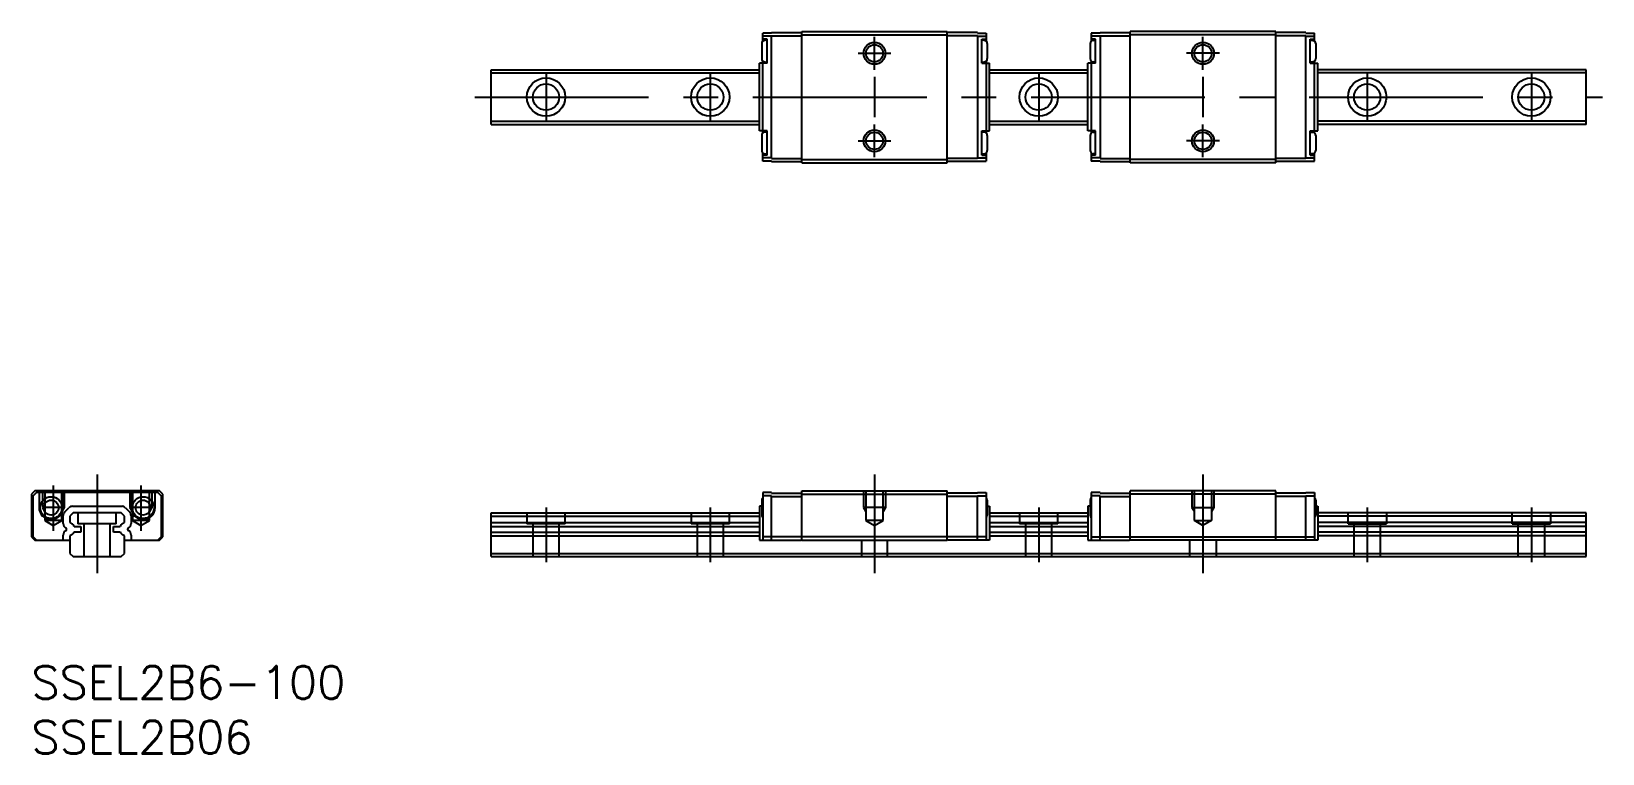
# Model space of a CAD drawing. Extents: x 0 to 144, y -8 to 58.
import ezdxf

# ---------------------------------------------------------------- set-up
doc = ezdxf.new("R2010")
doc.units = 0
doc.header["$LTSCALE"] = 0.5
doc.linetypes.add('CENTER', pattern=[50.8, 31.75, -6.35, 6.35, -6.35])
doc.linetypes.add('DASHED', pattern=[19.05, 12.7, -6.35])
for name, color, linetype in [('MSM_CENTER', 1, 'CENTER'), ('MSM_CONTINUOUS', 7, 'CONTINUOUS'), ('MSM_DASHED', 4, 'DASHED'), ('MSM_NARROW', 5, 'CONTINUOUS'), ('MSM_PART_NUMBER', 7, 'CONTINUOUS')]:
    doc.layers.add(name, color=color, linetype=linetype)
doc.styles.get("Standard").update_dxf_attribs({"font": 'txt.shx', "height": 1, "bigfont": 'bigfont.shx'})

# ---------------------------------------------------------------- blocks, each defined once
blk = doc.blocks.new('*U3')
at = {"layer": 'MSM_PART_NUMBER'}
blk.add_text('SSEL2B6-100', height=3, dxfattribs=at).set_placement((0, -3))
blk = doc.blocks.new('*U4')
at = {"layer": 'MSM_PART_NUMBER'}
blk.add_text('SSEL2B06', height=3, dxfattribs=at).set_placement((0, -8))

msp = doc.modelspace()

# ---------------------------------------------------------------- linework, layer by layer
at = {"layer": 'MSM_CENTER'}
for p, q in [((77, 54.5), (77, 57.5)), ((107, 54.5), (107, 57.5)), ((75.5, 56), (78.5, 56)), ((108.5, 56), (105.5, 56)), ((47, 54.25), (47, 49.75)), ((62, 54.25), (62, 49.75)), ((77, 53.84), (77, 50.16)), ((92, 54.25), (92, 49.75)), ((107, 53.84), (107, 50.16)), ((122, 54.25), (122, 49.75)), ((137, 54.25), (137, 49.75)), ((40.5, 52), (143.5, 52)), ((77, 46.5), (77, 49.5)), ((107, 46.5), (107, 49.5)), ((75.5, 48), (78.5, 48)), ((108.5, 48), (105.5, 48)), ((6, 17.5), (6, 8.5)), ((77, 17.5), (77, 8.5)), ((107, 17.5), (107, 8.5)), ((2, 16.5), (2, 12.35)), ((10, 16.5), (10, 12.35)), ((47, 14.5), (47, 9.5)), ((62, 14.5), (62, 9.5)), ((92, 14.5), (92, 9.5)), ((122, 14.5), (122, 9.5)), ((137, 14.5), (137, 9.5))]:
    msp.add_line(p, q, dxfattribs=at)
at = {"layer": 'MSM_CONTINUOUS'}
for p, q in [((66.8, 57.1), (66.8, 57.85)), ((67.6, 57.85), (66.8, 57.85)), ((67.6, 57.55), (66.8, 57.55)), ((67.6, 57.9), (70.35, 57.9)), ((67.6, 57.85), (67.6, 57.9)), ((67.6, 46.4), (67.6, 57.6)), ((67.6, 57.6), (70.35, 57.6)), ((70.35, 58), (83.65, 58)), ((70.35, 46), (70.35, 58)), ((70.35, 57.7), (83.65, 57.7)), ((83.65, 46), (83.65, 58)), ((86.4, 57.9), (83.65, 57.9)), ((86.4, 57.6), (83.65, 57.6)), ((86.4, 57.85), (86.4, 57.9)), ((86.4, 57.85), (87.2, 57.85)), ((86.4, 57.6), (86.4, 46.4)), ((86.4, 57.55), (87.2, 57.55)), ((87.2, 57.85), (87.2, 57.1)), ((96.8, 57.85), (96.8, 57.1)), ((97.6, 57.85), (96.8, 57.85)), ((97.6, 57.55), (96.8, 57.55)), ((97.6, 57.85), (97.6, 57.9)), ((97.6, 57.9), (100.35, 57.9)), ((97.6, 57.6), (100.35, 57.6)), ((97.6, 57.6), (97.6, 46.4)), ((100.35, 46), (100.35, 58)), ((113.65, 58), (100.35, 58)), ((113.65, 57.7), (100.35, 57.7)), ((113.65, 46), (113.65, 58)), ((116.4, 57.9), (113.65, 57.9)), ((116.4, 57.6), (113.65, 57.6)), ((116.4, 57.85), (116.4, 57.9)), ((116.4, 57.85), (117.2, 57.85)), ((116.4, 46.4), (116.4, 57.6)), ((116.4, 57.55), (117.2, 57.55)), ((117.2, 57.1), (117.2, 57.85)), ((66.7, 56.88), (66.7, 55.52)), ((67.2, 57.3), (66.8, 57.3)), ((67.2, 57.2), (66.97, 57.18)), ((67.2, 55.1), (67.2, 57.3)), ((86.8, 55.1), (86.8, 57.3)), ((86.8, 57.3), (87.2, 57.3)), ((87.03, 57.18), (86.8, 57.2)), ((87.3, 56.88), (87.3, 55.52)), ((96.7, 56.88), (96.7, 55.52)), ((97.2, 57.3), (96.8, 57.3)), ((96.97, 57.18), (97.2, 57.2)), ((97.2, 55.1), (97.2, 57.3)), ((116.8, 57.3), (117.2, 57.3)), ((116.8, 55.1), (116.8, 57.3)), ((116.8, 57.2), (117.03, 57.18)), ((117.3, 56.88), (117.3, 55.52)), ((66.8, 55.1), (66.5, 55.1)), ((66.5, 48.9), (66.5, 55.1)), ((66.8, 48.7), (66.8, 55.3)), ((67.2, 55.1), (66.8, 55.1)), ((66.97, 55.22), (67.2, 55.2)), ((86.8, 55.2), (87.03, 55.22)), ((86.8, 55.1), (87.2, 55.1)), ((87.2, 55.3), (87.2, 48.7)), ((87.2, 55.1), (87.5, 55.1)), ((87.5, 48.9), (87.5, 55.1)), ((96.8, 55.1), (96.5, 55.1)), ((96.5, 48.9), (96.5, 55.1)), ((96.8, 55.3), (96.8, 48.7)), ((97.2, 55.1), (96.8, 55.1)), ((97.2, 55.2), (96.97, 55.22)), ((117.03, 55.22), (116.8, 55.2)), ((116.8, 55.1), (117.2, 55.1)), ((117.2, 48.7), (117.2, 55.3)), ((117.2, 55.1), (117.5, 55.1)), ((117.5, 48.9), (117.5, 55.1)), ((42, 54.5), (66.5, 54.5)), ((42, 49.5), (42, 54.5)), ((42, 54.2), (66.5, 54.2)), ((87.5, 54.5), (96.5, 54.5)), ((87.5, 54.2), (96.5, 54.2)), ((142, 54.5), (117.5, 54.5)), ((142, 54.2), (117.5, 54.2)), ((142, 49.5), (142, 54.5)), ((42, 49.8), (66.5, 49.8)), ((42, 49.5), (66.5, 49.5)), ((66.8, 48.9), (66.5, 48.9)), ((67.2, 48.9), (66.8, 48.9)), ((67.2, 48.8), (66.97, 48.78)), ((67.2, 46.7), (67.2, 48.9)), ((86.8, 46.7), (86.8, 48.9)), ((86.8, 48.9), (87.2, 48.9)), ((87.03, 48.78), (86.8, 48.8)), ((87.2, 48.9), (87.5, 48.9)), ((87.5, 49.8), (96.5, 49.8)), ((87.5, 49.5), (96.5, 49.5)), ((96.8, 48.9), (96.5, 48.9)), ((97.2, 48.9), (96.8, 48.9)), ((96.97, 48.78), (97.2, 48.8)), ((97.2, 46.7), (97.2, 48.9)), ((116.8, 48.9), (117.2, 48.9)), ((116.8, 46.7), (116.8, 48.9)), ((116.8, 48.8), (117.03, 48.78)), ((117.2, 48.9), (117.5, 48.9)), ((142, 49.8), (117.5, 49.8)), ((142, 49.5), (117.5, 49.5)), ((66.7, 48.48), (66.7, 47.12)), ((87.3, 48.48), (87.3, 47.12)), ((96.7, 48.48), (96.7, 47.12)), ((117.3, 48.48), (117.3, 47.12)), ((66.8, 46.15), (66.8, 46.9)), ((67.2, 46.7), (66.8, 46.7)), ((67.6, 46.45), (66.8, 46.45)), ((67.6, 46.15), (66.8, 46.15)), ((66.97, 46.82), (67.2, 46.8)), ((67.6, 46.4), (70.35, 46.4)), ((67.6, 46.1), (67.6, 46.15)), ((67.6, 46.1), (70.35, 46.1)), ((70.35, 46.3), (83.65, 46.3)), ((70.35, 46), (83.65, 46)), ((86.4, 46.4), (83.65, 46.4)), ((86.4, 46.1), (83.65, 46.1)), ((86.4, 46.45), (87.2, 46.45)), ((86.4, 46.1), (86.4, 46.15)), ((86.4, 46.15), (87.2, 46.15)), ((86.8, 46.8), (87.03, 46.82)), ((86.8, 46.7), (87.2, 46.7)), ((87.2, 46.9), (87.2, 46.15)), ((96.8, 46.9), (96.8, 46.15)), ((97.2, 46.7), (96.8, 46.7)), ((97.6, 46.45), (96.8, 46.45)), ((97.6, 46.15), (96.8, 46.15)), ((97.2, 46.8), (96.97, 46.82)), ((97.6, 46.4), (100.35, 46.4)), ((97.6, 46.1), (97.6, 46.15)), ((97.6, 46.1), (100.35, 46.1)), ((113.65, 46.3), (100.35, 46.3)), ((113.65, 46), (100.35, 46)), ((116.4, 46.4), (113.65, 46.4)), ((116.4, 46.1), (113.65, 46.1)), ((116.4, 46.45), (117.2, 46.45)), ((116.4, 46.15), (117.2, 46.15)), ((116.4, 46.1), (116.4, 46.15)), ((117.03, 46.82), (116.8, 46.8)), ((116.8, 46.7), (117.2, 46.7)), ((117.2, 46.15), (117.2, 46.9)), ((0.3, 16), (0, 15.7)), ((0.45, 15.85), (0.1, 15.5)), ((11.7, 16), (0.3, 16)), ((11.55, 15.85), (0.45, 15.85)), ((0.7, 15.85), (0.7, 14.48)), ((2.9, 14.48), (2.9, 15.85)), ((9.1, 15.85), (9.1, 14.48)), ((11.3, 14.48), (11.3, 15.85)), ((11.9, 15.5), (11.55, 15.85)), ((12, 15.7), (11.7, 16)), ((66.8, 15.85), (66.8, 11.5)), ((67.6, 15.85), (66.8, 15.85)), ((67.6, 15.8), (67.6, 15.85)), ((67.6, 15.8), (70.35, 15.8)), ((70.35, 11.5), (70.35, 16)), ((70.35, 16), (83.65, 16)), ((83.65, 11.5), (83.65, 16)), ((86.4, 15.8), (83.65, 15.8)), ((86.4, 15.85), (87.2, 15.85)), ((86.4, 15.85), (86.4, 15.8)), ((87.2, 15.85), (87.2, 11.5)), ((96.8, 15.85), (96.8, 11.5)), ((97.6, 15.85), (96.8, 15.85)), ((97.6, 15.85), (97.6, 15.8)), ((97.6, 15.8), (100.35, 15.8)), ((100.35, 11.5), (100.35, 16)), ((113.65, 16), (100.35, 16)), ((113.65, 11.5), (113.65, 16)), ((116.4, 15.8), (113.65, 15.8)), ((116.4, 15.8), (116.4, 15.85)), ((116.4, 15.85), (117.2, 15.85)), ((117.2, 15.85), (117.2, 11.5)), ((0, 15.7), (0, 11.8)), ((0.1, 15.5), (0.1, 11.8)), ((0.15, 11.8), (0.15, 15.55)), ((3.04, 14.09), (3.41, 14.46)), ((3.75, 14.6), (8.25, 14.6)), ((8.59, 14.46), (8.96, 14.09)), ((11.85, 15.55), (11.85, 11.8)), ((11.9, 11.8), (11.9, 15.5)), ((12, 11.8), (12, 15.7)), ((66.7, 14.6), (66.5, 14.6)), ((66.5, 14.6), (66.5, 11.5)), ((66.7, 15.16), (66.7, 13.8)), ((67.6, 15.55), (66.8, 15.55)), ((67.6, 11.5), (67.6, 15.55)), ((67.6, 15.5), (70.35, 15.5)), ((70.35, 15.7), (83.65, 15.7)), ((86.4, 15.5), (83.65, 15.5)), ((86.4, 11.5), (86.4, 15.55)), ((86.4, 15.55), (87.2, 15.55)), ((87.3, 15.16), (87.3, 13.8)), ((87.3, 14.6), (87.5, 14.6)), ((87.5, 14.6), (87.5, 11.5)), ((96.7, 14.6), (96.5, 14.6)), ((96.5, 14.6), (96.5, 11.5)), ((96.7, 15.16), (96.7, 13.8)), ((97.6, 15.55), (96.8, 15.55)), ((97.6, 11.5), (97.6, 15.55)), ((97.6, 15.5), (100.35, 15.5)), ((113.65, 15.7), (100.35, 15.7)), ((116.4, 15.5), (113.65, 15.5)), ((116.4, 15.55), (117.2, 15.55)), ((116.4, 11.5), (116.4, 15.55)), ((117.3, 15.16), (117.3, 13.8)), ((117.3, 14.6), (117.5, 14.6)), ((117.5, 14.6), (117.5, 11.5)), ((2.9, 13.03), (2.9, 13.75)), ((3.8, 14), (3.5, 13.7)), ((3.5, 13.7), (3.5, 13.11)), ((3.5, 13.11), (3.68, 13.01)), ((8.2, 14), (3.8, 14)), ((8.5, 13.7), (8.2, 14)), ((8.32, 13.01), (8.5, 13.11)), ((8.5, 13.11), (8.5, 13.7)), ((9.1, 13.75), (9.1, 13.03)), ((42, 14), (66.5, 14)), ((42, 10), (42, 14)), ((42, 13.7), (66.5, 13.7)), ((42, 13.11), (66.5, 13.11)), ((87.5, 14), (96.5, 14)), ((87.5, 13.7), (96.5, 13.7)), ((87.5, 13.11), (96.5, 13.11)), ((142, 14), (117.5, 14)), ((142, 13.7), (117.5, 13.7)), ((142, 13.11), (117.5, 13.11)), ((142, 10), (142, 14)), ((0, 11.8), (0.3, 11.5)), ((0.1, 11.8), (0.4, 11.5)), ((0.45, 11.5), (0.15, 11.8)), ((0.3, 11.5), (3.5, 11.5)), ((2.9, 11.5), (2.9, 11.97)), ((3.68, 11.99), (3.5, 11.89)), ((3.5, 11.89), (3.5, 10.3)), ((3.9, 12.75), (4.5, 12.75)), ((4.5, 12.25), (3.9, 12.25)), ((4.5, 12.75), (4.5, 12.25)), ((7.5, 12.25), (7.5, 12.75)), ((7.5, 12.75), (8.1, 12.75)), ((8.1, 12.25), (7.5, 12.25)), ((8.5, 11.89), (8.32, 11.99)), ((8.5, 10.3), (8.5, 11.89)), ((8.5, 11.5), (11.7, 11.5)), ((9.1, 11.97), (9.1, 11.5)), ((11.85, 11.8), (11.55, 11.5)), ((11.6, 11.5), (11.9, 11.8)), ((11.7, 11.5), (12, 11.8)), ((42, 12.75), (66.5, 12.75)), ((42, 12.25), (66.5, 12.25)), ((42, 11.89), (66.5, 11.89)), ((66.5, 11.5), (70.3, 11.5)), ((87.2, 11.8), (66.8, 11.8)), ((70.3, 11.5), (70.3, 11.55)), ((70.3, 11.55), (70.35, 11.55)), ((70.35, 11.5), (83.65, 11.5)), ((83.7, 11.55), (83.65, 11.55)), ((83.7, 11.55), (83.7, 11.5)), ((87.5, 11.5), (83.7, 11.5)), ((87.5, 12.75), (96.5, 12.75)), ((87.5, 12.25), (96.5, 12.25)), ((87.5, 11.89), (96.5, 11.89)), ((96.5, 11.5), (100.3, 11.5)), ((96.8, 11.8), (117.2, 11.8)), ((100.3, 11.55), (100.35, 11.55)), ((100.3, 11.55), (100.3, 11.5)), ((113.65, 11.5), (100.35, 11.5)), ((113.7, 11.55), (113.65, 11.55)), ((113.7, 11.5), (113.7, 11.55)), ((117.5, 11.5), (113.7, 11.5)), ((142, 12.75), (117.5, 12.75)), ((142, 12.25), (117.5, 12.25)), ((142, 11.89), (117.5, 11.89)), ((3.5, 10.3), (3.8, 10)), ((8.2, 10), (8.5, 10.3)), ((42, 10.3), (142, 10.3)), ((3.8, 10), (8.2, 10)), ((42, 10), (142, 10))]:
    msp.add_line(p, q, dxfattribs=at)
for centre, radius in [((77, 56), 0.784), ((107, 56), 0.784), ((47, 52), 1.75), ((47, 52), 1.2), ((62, 52), 1.75), ((62, 52), 1.2), ((92, 52), 1.75), ((92, 52), 1.2), ((122, 52), 1.75), ((122, 52), 1.2), ((137, 52), 1.75), ((137, 52), 1.2), ((77, 48), 0.784), ((107, 48), 0.784), ((1.8, 14.48), 1), ((1.8, 14.48), 0.68), ((10.2, 14.48), 1), ((10.2, 14.48), 0.68)]:
    msp.add_circle(centre, radius, dxfattribs=at)
for centre, radius, start, end in [((67, 56.88), 0.3, 95.2906, 179.9996), ((87, 56.88), 0.3, 0.0004, 84.7094), ((97, 56.88), 0.3, 95.2906, 179.9996), ((117, 56.88), 0.3, 0.0004, 84.7094), ((67, 55.52), 0.3, 180.0004, 264.7094), ((87, 55.52), 0.3, 275.2906, 359.9996), ((97, 55.52), 0.3, 180.0004, 264.7094), ((117, 55.52), 0.3, 275.2906, 359.9996), ((67, 48.48), 0.3, 95.2906, 179.9996), ((87, 48.48), 0.3, 0.0004, 84.7094), ((97, 48.48), 0.3, 95.2906, 179.9996), ((117, 48.48), 0.3, 0.0004, 84.7094), ((67, 47.12), 0.3, 180.0004, 264.7094), ((87, 47.12), 0.3, 275.2906, 359.9996), ((97, 47.12), 0.3, 180.0004, 264.7094), ((117, 47.12), 0.3, 275.2906, 359.9996), ((1.8, 14.48), 1.1, 180, 0), ((3.75, 14.13), 0.473, 90, 135), ((8.25, 14.13), 0.473, 45, 90), ((10.2, 14.48), 1.1, 180, 0), ((67, 15.16), 0.3, 131.8103, 179.9996), ((87, 15.16), 0.3, 0.0004, 48.1897), ((97, 15.16), 0.3, 131.8103, 179.9996), ((117, 15.16), 0.3, 0.0004, 48.1897), ((3.37, 13.75), 0.473, 135, 180), ((3.37, 13.03), 0.473, 180, 242.5818), ((3.43, 12.57), 0.5, 20.6525, 60.7378), ((8.57, 12.57), 0.5, 119.2622, 159.3475), ((8.63, 13.03), 0.473, 297.4182, 0), ((8.63, 13.75), 0.473, 0, 45), ((67, 13.8), 0.3, 180.0004, 228.1897), ((87, 13.8), 0.3, 311.8103, 359.9996), ((97, 13.8), 0.3, 180.0004, 228.1897), ((117, 13.8), 0.3, 311.8103, 359.9996), ((3.37, 11.97), 0.473, 117.4182, 180), ((3.09, 12.5), 0.127, 297.4238, 62.5762), ((3.43, 12.43), 0.5, 299.2622, 339.3475), ((8.57, 12.43), 0.5, 200.6525, 240.7378), ((8.91, 12.5), 0.127, 117.4238, 242.5762), ((8.63, 11.97), 0.473, 0, 62.5818)]:
    msp.add_arc(centre, radius, start, end, dxfattribs=at)
at = {"layer": 'MSM_DASHED'}
for p, q in [((1, 16), (1, 14.5)), ((1.22, 16), (1.22, 13.3)), ((2.78, 13.3), (2.78, 16)), ((3, 16), (3, 14.5)), ((9, 16), (9, 14.5)), ((9.22, 16), (9.22, 13.3)), ((10.78, 13.3), (10.78, 16)), ((11, 16), (11, 14.5)), ((76, 16), (76, 14.5)), ((76.22, 16), (76.22, 13.3)), ((77.78, 13.3), (77.78, 16)), ((78, 16), (78, 14.5)), ((106, 16), (106, 14.5)), ((106.22, 13.3), (106.22, 16)), ((107.78, 16), (107.78, 13.3)), ((108, 16), (108, 14.5)), ((3, 14.5), (1, 14.5)), ((1, 14.5), (1.22, 14.13)), ((3, 14.5), (2.78, 14.13)), ((11, 14.5), (9, 14.5)), ((9, 14.5), (9.22, 14.13)), ((11, 14.5), (10.78, 14.13)), ((78, 14.5), (76, 14.5)), ((76, 14.5), (76.22, 14.13)), ((78, 14.5), (77.78, 14.13)), ((106, 14.5), (106.22, 14.13)), ((106, 14.5), (108, 14.5)), ((108, 14.5), (107.78, 14.13)), ((2.78, 13.3), (1.22, 13.3)), ((1.22, 13.3), (2, 12.85)), ((2, 12.85), (2.78, 13.3)), ((4.25, 14), (4.25, 13)), ((7.75, 13), (4.25, 13)), ((4.8, 13), (4.8, 10)), ((7.2, 10), (7.2, 13)), ((7.75, 13), (7.75, 14)), ((10.78, 13.3), (9.22, 13.3)), ((9.22, 13.3), (10, 12.85)), ((10, 12.85), (10.78, 13.3)), ((45.25, 14), (45.25, 13)), ((48.75, 13), (45.25, 13)), ((45.8, 13), (45.8, 10)), ((48.2, 10), (48.2, 13)), ((48.75, 13), (48.75, 14)), ((60.25, 14), (60.25, 13)), ((63.75, 13), (60.25, 13)), ((60.8, 13), (60.8, 10)), ((63.2, 10), (63.2, 13)), ((63.75, 13), (63.75, 14)), ((77.78, 13.3), (76.22, 13.3)), ((76.22, 13.3), (77, 12.85)), ((77, 12.85), (77.78, 13.3)), ((90.25, 14), (90.25, 13)), ((93.75, 13), (90.25, 13)), ((90.8, 13), (90.8, 10)), ((93.2, 10), (93.2, 13)), ((93.75, 13), (93.75, 14)), ((107, 12.85), (106.22, 13.3)), ((106.22, 13.3), (107.78, 13.3)), ((107.78, 13.3), (107, 12.85)), ((120.25, 13), (120.25, 14)), ((120.25, 13), (123.75, 13)), ((120.8, 10), (120.8, 13)), ((123.2, 13), (123.2, 10)), ((123.75, 14), (123.75, 13)), ((135.25, 13), (135.25, 14)), ((135.25, 13), (138.75, 13)), ((135.8, 10), (135.8, 13)), ((138.2, 13), (138.2, 10)), ((138.75, 14), (138.75, 13)), ((75.8, 11.5), (75.8, 10)), ((78.2, 10), (78.2, 11.5)), ((105.8, 10), (105.8, 11.5)), ((108.2, 11.5), (108.2, 10))]:
    msp.add_line(p, q, dxfattribs=at)
at = {"layer": 'MSM_NARROW'}
for centre in [(77, 56), (107, 56), (77, 48), (107, 48)]:
    msp.add_circle(centre, 1, dxfattribs=at)

# ---------------------------------------------------------------- block references
at = {"layer": 'MSM_CONTINUOUS'}
for name in ['*U3', '*U4']:
    msp.add_blockref(name, (0, 0), dxfattribs=at)

doc.saveas('drawing.dxf')
